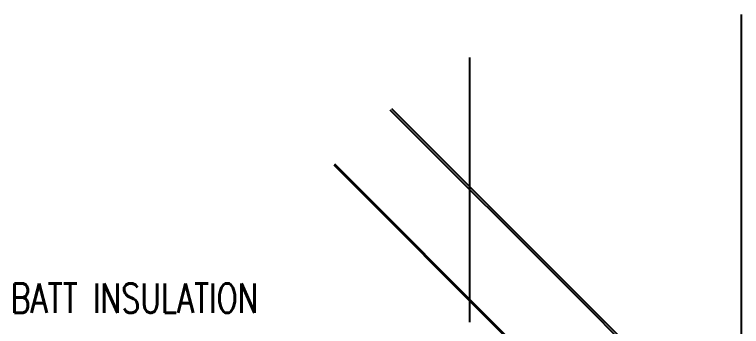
# Model space of a CAD drawing. Header units: inches. Extents: x 0 to 10293, y 0 to 4182.
# Drawn here: x 600.83 to 625.56, y 4115.71 to 4126.32 of the extents above; entities that cross this region are included whole.
import ezdxf

# ---------------------------------------------------------------- set-up
doc = ezdxf.new("R2010")
doc.units = ezdxf.units.IN
doc.header["$LTSCALE"] = 48
doc.header["$MEASUREMENT"] = 0
doc.linetypes.add('CENTER2', pattern=[1.125, 0.75, -0.125, 0.125, -0.125])
doc.styles.add('NOTATION', font='romans.shx', dxfattribs={"width": 0.75})

msp = doc.modelspace()

# ---------------------------------------------------------------- linework, layer by layer
for p, q in [((625.5599, 4104.88583), (625.5599, 4126.32023)), ((613.6042, 4123.08327), (620.16253, 4116.52494)), ((613.65872, 4123.12775), (620.21203, 4116.57444)), ((611.69021, 4121.20718), (618.26749, 4114.6299)), ((611.71957, 4121.24146), (618.29931, 4114.66172))]:
    msp.add_line(p, q)
at = {"linetype": 'CENTER2', "ltscale": 0.25}
msp.add_line((616.3099, 4124.85377), (616.3099, 4097.93556), dxfattribs=at)
at = {"linetype": 'Continuous'}
for p, q in [((620.16253, 4116.52494), (623.52199, 4113.16549)), ((620.21203, 4116.57444), (623.57149, 4113.21498))]:
    msp.add_line(p, q, dxfattribs=at)

# ---------------------------------------------------------------- texts
at = {"style": 'NOTATION', "width": 0.75}
msp.add_text('BATT INSULATION', height=1, dxfattribs=at).set_placement((600.70558, 4116.17723))

doc.saveas('drawing.dxf')
